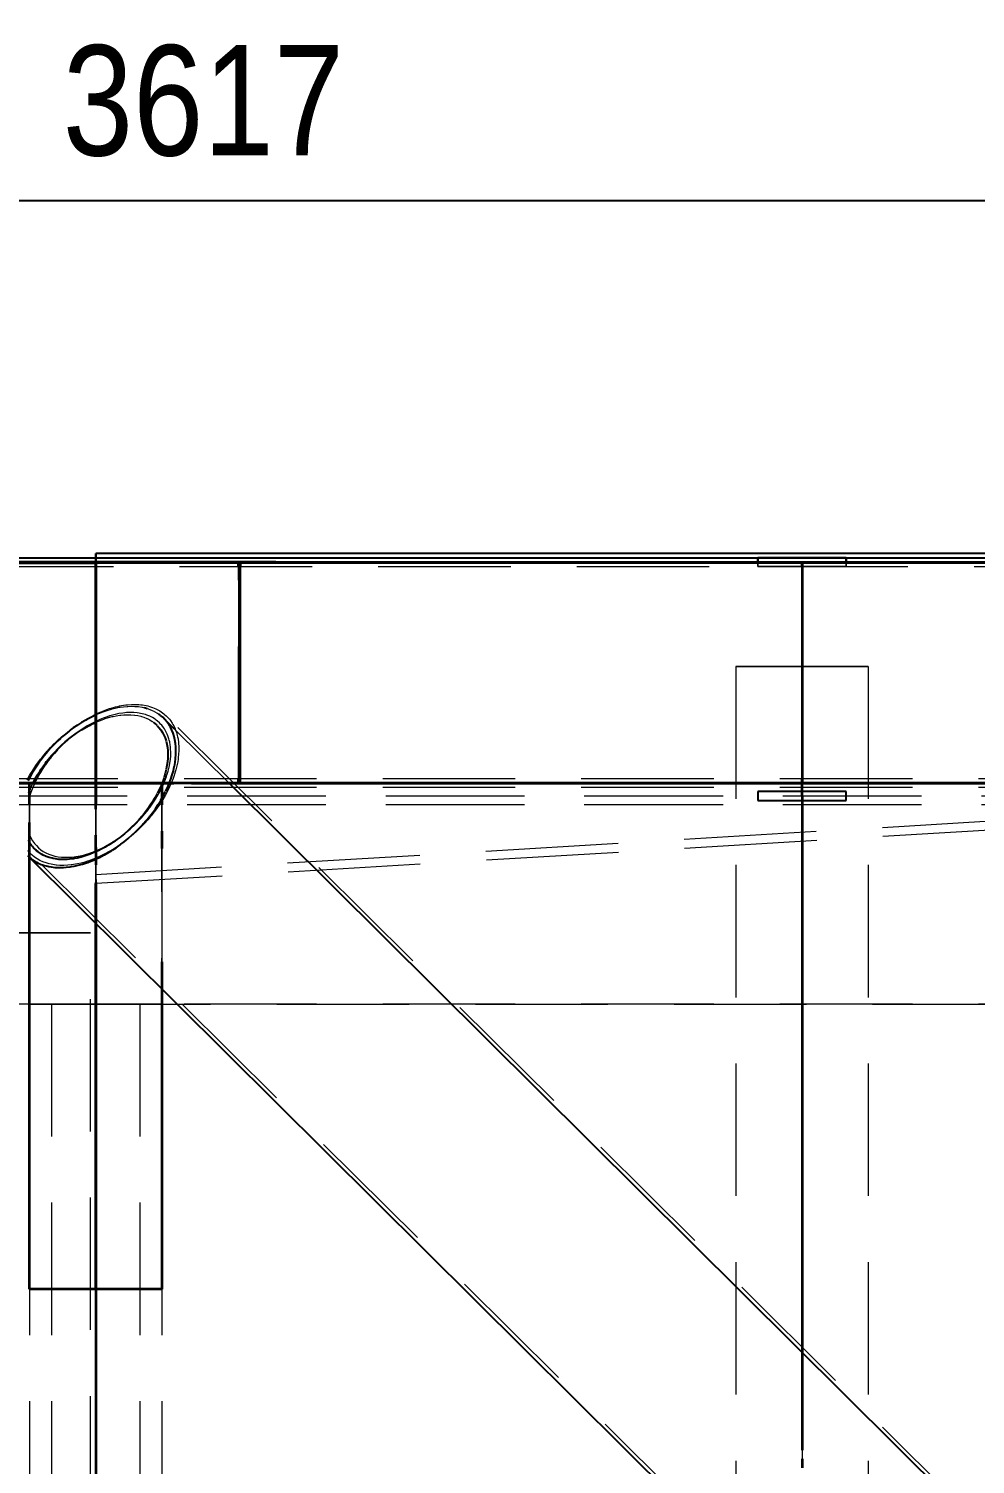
# Model space of a CAD drawing. Header units: millimetres. Extents: x -11795 to 47768, y 22971 to 65021.
# Drawn here: x 18767 to 19839, y 33828 to 35455 of the extents above; entities that cross this region are included whole.
import ezdxf

# ---------------------------------------------------------------- set-up
doc = ezdxf.new("R2010")
doc.units = ezdxf.units.MM
doc.linetypes.add('HIDDEN_50', pattern=[225, 150, -75])
for name, color, linetype, lineweight in [('DIMENSIONS', 3, 'Continuous', 18), ('PLATE_HIDDEN', 8, 'HIDDEN_50', 18), ('PLATE_VISIBLE', 7, 'Continuous', 35), ('PROFILE_HIDDEN', 9, 'HIDDEN_50', 18), ('PROFILE_VISIBLE', 4, 'Continuous', 25)]:
    doc.layers.add(name, color=color, linetype=linetype, lineweight=lineweight)
doc.styles.add('OpenSansCondensed-Light', font='OpenSansCondensed-Light.ttf')
doc.dimstyles.new('DIM_1_50', dxfattribs={"dimscale": 50, "dimtxt": 2.5, "dimasz": 2.5, "dimexe": 1.5, "dimexo": 1.5, "dimgap": 1, "dimtad": 1, "dimdec": 0, "dimzin": 12, "dimdsep": 46, "dimtxsty": 'OpenSansCondensed-Light', "dimtsz": 0.00125, "dimcen": 2.5, "dimclrd": 3, "dimclre": 3, "dimclrt": 3, "dimazin": 3, "dimtfac": 0.5, "dimtmove": 2, "dimatfit": 3})

msp = doc.modelspace()

# ---------------------------------------------------------------- linework, layer by layer
at = {"layer": 'PLATE_HIDDEN'}
for p, q in [((18842.9, 34850.8), (17246.9, 34850.5)), ((17247.9, 34850.5), (18842.9, 34850.8)), ((18842.9, 34026.3), (18842.9, 34848.8)), ((18842.9, 34845.3), (18842.9, 31505)), ((18842.9, 34845.3), (18842.9, 31505)), ((18842.9, 31505), (18842.9, 34845.3)), ((18842.9, 34845.3), (18842.9, 31505)), ((18842.9, 34495.8), (18842.9, 34845.1)), ((18842.9, 34495.8), (18842.9, 34845.1)), ((18842.9, 34495.8), (18842.9, 34845.1)), ((18842.9, 34579.8), (18842.9, 34844.7)), ((18842.9, 34844.7), (18842.9, 34349.3)), ((18842.9, 34844.7), (18842.9, 34349.3)), ((18842.9, 34349.3), (18842.9, 34844.7)), ((18842.9, 34349.3), (18842.9, 34844.7)), ((18842.9, 34349.3), (18842.9, 34844.7)), ((18842.9, 34844.7), (18842.9, 34349.3)), ((18842.9, 34844.6), (18842.9, 34599.6)), ((18842.9, 34599.6), (18842.9, 34844.6)), ((18842.9, 34844.6), (18842.9, 34599.6)), ((18842.9, 34844.6), (18842.9, 34599.6)), ((19004.6, 34844.6), (19004.6, 34599.6)), ((19004.6, 34844.6), (19004.6, 34604.6)), ((19004.6, 34604.6), (19004.6, 34844.6)), ((19004.6, 34844.6), (19004.6, 34604.6)), ((19006.6, 34844.6), (19006.6, 34599.6)), ((19043.3, 34850), (20452.8, 34850)), ((20439, 34850), (19046.7, 34850)), ((19047.9, 34850), (20452.8, 34850)), ((19047.9, 34850), (20437.9, 34850)), ((19047.9, 34850), (20437.9, 34850)), ((19047.9, 34850), (20437.9, 34850)), ((20437.9, 34850), (19137.9, 34849.7)), ((19137.9, 34849.7), (20437.9, 34850)), ((19137.9, 34849.7), (20437.9, 34850)), ((19137.9, 34849.7), (20437.9, 34850)), ((20367.9, 34849.6), (19157.6, 34849.6)), ((19157.9, 34849.6), (20437.9, 34849.6)), ((19157.9, 34849.6), (20437.9, 34849.6)), ((20437.9, 34849.6), (19157.9, 34849.6)), ((20437.9, 34849.6), (19157.9, 34849.6)), ((20437.9, 34849.6), (19157.9, 34849.6)), ((20437.9, 34849.6), (19159.4, 34849.6)), ((19159.9, 34849.6), (20437.9, 34849.6)), ((19161.2, 34849.6), (20367.9, 34849.6)), ((20367.9, 34849.6), (19161.2, 34849.6)), ((19161.2, 34849.6), (20437.9, 34849.6)), ((19161.7, 34849.6), (20437.9, 34849.6)), ((20437.9, 34849.6), (19161.7, 34849.6)), ((19162.9, 34849.6), (20437.9, 34849.6)), ((19164, 34849.6), (20367.9, 34849.6)), ((20367.9, 34849.6), (19165.2, 34849.6)), ((19166.8, 34849.6), (20367.9, 34849.6)), ((19567.9, 34849.6), (19717.9, 34849.6)), ((19717.9, 34849.6), (19567.9, 34849.6)), ((19627.9, 34849.6), (19597.9, 34849.6)), ((19642.9, 34850), (19642.9, 34585)), ((19642.9, 34850), (19642.9, 34585)), ((19642.9, 34585), (19642.9, 34850)), ((19642.9, 34585), (19642.9, 34850)), ((19642.9, 34850), (19642.9, 34585)), ((19642.9, 34850), (19642.9, 34585)), ((19642.9, 34585), (19642.9, 34850)), ((19642.9, 34599.6), (19642.9, 34849.6)), ((19642.9, 34849.6), (19642.9, 34599.6)), ((19642.9, 34849.6), (19642.9, 34599.6)), ((19642.9, 34599.7), (19642.9, 34845.1)), ((19642.9, 34604.6), (19642.9, 34844.6)), ((19642.9, 34604.6), (19642.9, 34844.6)), ((19687.9, 34849.6), (19647.9, 34849.6)), ((18842.9, 34843.9), (18842.9, 34526.8)), ((18842.9, 34604.6), (18842.9, 34674.6)), ((18842.9, 34604.6), (18842.9, 34674.6)), ((18842.9, 34599.6), (17241, 34599.6)), ((18842.9, 34599.6), (17247.9, 34599.6)), ((17247.9, 34599.6), (20442.9, 34599.6)), ((17247.9, 34599.6), (20442.9, 34599.6)), ((20452.8, 34585), (17247.9, 34585)), ((17329.6, 34599.6), (18842.9, 34599.6)), ((20442.9, 34599.6), (17827, 34599.6)), ((20367.9, 34599.6), (17870.2, 34599.6)), ((17957.3, 34599.6), (20367.9, 34599.6)), ((20442.9, 34599.6), (18291.4, 34599.6)), ((20367.9, 34599.6), (18334.6, 34599.6)), ((18421.7, 34599.6), (20367.9, 34599.6)), ((18761.9, 34599.6), (18811.4, 34599.6)), ((18795.9, 34599.6), (18766, 34599.6)), ((18766.3, 34599.6), (18816.2, 34599.6)), ((20367.9, 34599.6), (18767.4, 34599.6)), ((18767.4, 34599.6), (18768.3, 34599.6)), ((18767.9, 34599.6), (18767.9, 34026.3)), ((18842.9, 34599.6), (18767.9, 34599.6)), ((18768.3, 34599.6), (20367.9, 34599.6)), ((18770.1, 34599.6), (18969.6, 34599.6)), ((18778.1, 34599.6), (18818, 34599.6)), ((18818, 34599.6), (18778.2, 34599.6)), ((18934.4, 34599.6), (18784.6, 34599.6)), ((18797.9, 34599.6), (18817.9, 34599.6)), ((18798, 34599.6), (18817.9, 34599.6)), ((18831.2, 34599.6), (18960, 34599.6)), ((18842.9, 34599.6), (20442.9, 34599.6)), ((20442.9, 34599.6), (18842.9, 34599.6)), ((18842.9, 34599.6), (19004.6, 34599.6)), ((19006.6, 34599.6), (18842.9, 34599.6)), ((18842.9, 34599.6), (18842.9, 34026.3)), ((18842.9, 34026.3), (18842.9, 34599.6)), ((18842.9, 34599.6), (18842.9, 34026.3)), ((18917.9, 34599.6), (18842.9, 34599.6)), ((20332.9, 34585), (18842.9, 34495.8)), ((20332.9, 34585), (18842.9, 34495.8)), ((20332.9, 34585), (18842.9, 34495.8)), ((18955.6, 34599.6), (18845.8, 34599.6)), ((18846.2, 34599.6), (18955.9, 34599.6)), ((18923.7, 34599.6), (18847.6, 34599.6)), ((18847.9, 34599.6), (18897.7, 34599.6)), ((18847.9, 34599.6), (18897.7, 34599.6)), ((18897.7, 34599.6), (18847.9, 34599.6)), ((18915.1, 34599.6), (18972.9, 34599.6)), ((18917.9, 34026.3), (18917.9, 34599.6)), ((18927.6, 34599.6), (18977.5, 34599.6)), ((18927.6, 34599.6), (18977.4, 34599.6)), ((18977.4, 34599.6), (18927.6, 34599.6)), ((18931.4, 34599.6), (18951.3, 34599.6)), ((18942.7, 34599.6), (18933.2, 34599.6)), ((18961.8, 34599.6), (18952.3, 34599.6)), ((19004.6, 34599.6), (20442.9, 34599.6)), ((20442.9, 34599.6), (19006.6, 34599.6)), ((19567.9, 34599.6), (19717.9, 34599.6)), ((19717.9, 34599.6), (19567.9, 34599.6)), ((19567.9, 34599.6), (19717.9, 34599.6)), ((19717.9, 34599.6), (19567.9, 34599.6)), ((19642.9, 33620), (19642.9, 34585)), ((18767.9, 34555.2), (18767.9, 34574.9)), ((18842.9, 34486), (18842.9, 34574.9)), ((18842.9, 34574.9), (18842.9, 34486)), ((18842.9, 34486), (18842.9, 34574.9)), ((18842.9, 34540.6), (18842.9, 34570)), ((18917.9, 34574.9), (18917.9, 34545.3)), ((18842.9, 34471.9), (18842.9, 34521)), ((18917.9, 34525.5), (18917.9, 34397)), ((18842.9, 34507), (18842.9, 34487.1)), ((17247.9, 34349.3), (20442.9, 34349.3)), ((20442.9, 34349.3), (17247.9, 34349.3)), ((18842.9, 34349.3), (18842.9, 31505)), ((18842.9, 31505), (18842.9, 34349.3)), ((20442.9, 34349.3), (18842.9, 34349.3)), ((18842.9, 31505), (18842.9, 34349.3)), ((18767.9, 34026.3), (18842.9, 34026.3)), ((18842.9, 34026.3), (18917.9, 34026.3)), ((19642.9, 33843.8), (19642.9, 33833.9))]:
    msp.add_line(p, q, dxfattribs=at)
at = {"layer": 'PLATE_VISIBLE'}
for p, q in [((17156.1, 34849.6), (18767.9, 34849.6)), ((17242.9, 34849.6), (20442.9, 34849.6)), ((19597.9, 34849.6), (17242.9, 34849.6)), ((18842.9, 34849.6), (17242.9, 34849.6)), ((20442.9, 34849.6), (17242.9, 34849.6)), ((18767.9, 34849.6), (17329.6, 34849.6)), ((19004.6, 34849.6), (17827, 34849.6)), ((20367.9, 34849.6), (17870.2, 34849.6)), ((17957.3, 34849.6), (20367.9, 34849.6)), ((19004.6, 34849.6), (18291.4, 34849.6)), ((20367.9, 34849.6), (18334.6, 34849.6)), ((18421.7, 34849.6), (20367.9, 34849.6)), ((19157.9, 34849.6), (18517.9, 34849.6)), ((18519, 34849.6), (19166.8, 34849.6)), ((19157.6, 34849.6), (18520.1, 34849.6)), ((18520.9, 34849.6), (19159.9, 34849.6)), ((18523.2, 34849.6), (18767.9, 34849.6)), ((18767.9, 34849.6), (18524.1, 34849.6)), ((18524.6, 34849.6), (19164, 34849.6)), ((18525.5, 34849.6), (19162.9, 34849.6)), ((19165.2, 34849.6), (18526.5, 34849.6)), ((18527.9, 34849.6), (19157.9, 34849.6)), ((18527.9, 34849.6), (19157.9, 34849.6)), ((19157.9, 34849.6), (18527.9, 34849.6)), ((18527.9, 34849.6), (18842.9, 34849.6)), ((19157.9, 34849.6), (18527.9, 34849.6)), ((18527.9, 34849.6), (18842.9, 34849.6)), ((18627.9, 34849.3), (18842.9, 34849.3)), ((18842.9, 34849.3), (18627.9, 34849.3)), ((18637.9, 34850), (19047.9, 34850)), ((18637.9, 34850), (18842.9, 34850)), ((18842.9, 34850), (18637.9, 34850)), ((18727.9, 34850.3), (18842.9, 34850.3)), ((18727.9, 34850.3), (18842.9, 34850.3)), ((18767.9, 34849.6), (19161.7, 34849.6)), ((19161.7, 34849.6), (18767.9, 34849.6)), ((18917.9, 34849.6), (18767.9, 34849.6)), ((18767.9, 34849.6), (18917.9, 34849.6)), ((18767.9, 34849.6), (20442.9, 34849.6)), ((20442.9, 34849.6), (18767.9, 34849.6)), ((18767.9, 34849.6), (18917.9, 34849.6)), ((18917.9, 34849.6), (18767.9, 34849.6)), ((18842.9, 34850.3), (18842.9, 34845.3)), ((18842.9, 34850.3), (18842.9, 34845.3)), ((18842.9, 34845.3), (18842.9, 34850.3)), ((18842.9, 34850.3), (18842.9, 34845.3)), ((18842.9, 34845.1), (18842.9, 34850)), ((18842.9, 34850), (19047.9, 34850)), ((18842.9, 34845.1), (18842.9, 34850)), ((18842.9, 34850), (19047.9, 34850)), ((18842.9, 34845.1), (18842.9, 34850)), ((18842.9, 34850), (19047.9, 34850)), ((19046.7, 34850), (18842.9, 34850)), ((18842.9, 34850), (18898.9, 34850)), ((19137.9, 34849.7), (18842.9, 34849.6)), ((18842.9, 34849.6), (19137.9, 34849.7)), ((18842.9, 34849.6), (19137.9, 34849.7)), ((18842.9, 34849.6), (19137.9, 34849.7)), ((18842.9, 34844.7), (18842.9, 34849.6)), ((18842.9, 34849.6), (18842.9, 34844.7)), ((19004.6, 34849.6), (18842.9, 34849.6)), ((18842.9, 34849.6), (18842.9, 34844.6)), ((18842.9, 34844.6), (18842.9, 34849.6)), ((18842.9, 34849.6), (19006.6, 34849.6)), ((18842.9, 34849.6), (18842.9, 34844.6)), ((18842.9, 34849.6), (18842.9, 34844.7)), ((18842.9, 34844.7), (18842.9, 34849.6)), ((18842.9, 34849.6), (18842.9, 34844.6)), ((18842.9, 34844.7), (18842.9, 34849.6)), ((18842.9, 34844.7), (18842.9, 34849.6)), ((18842.9, 34849.6), (18842.9, 34844.7)), ((19006.6, 34849.6), (18842.9, 34849.6)), ((18842.9, 34849.6), (18842.9, 34599.6)), ((18842.9, 34599.6), (18842.9, 34849.6)), ((18842.9, 34849.6), (18842.9, 34848.8)), ((18842.9, 34849.6), (19004.6, 34849.6)), ((18842.9, 34674.6), (18842.9, 34849.6)), ((18842.9, 34674.6), (18842.9, 34849.6)), ((18842.9, 34848.8), (18842.9, 34843.9)), ((18898.9, 34850), (19043.3, 34850)), ((18917.9, 34849.6), (19161.2, 34849.6)), ((19161.2, 34849.6), (18917.9, 34849.6)), ((18917.9, 34849.6), (20367.9, 34849.6)), ((20367.9, 34849.6), (18917.9, 34849.6)), ((19159.4, 34849.6), (19004.6, 34849.6)), ((19004.6, 34849.6), (19004.6, 34844.6)), ((20442.9, 34849.6), (19004.6, 34849.6)), ((19004.6, 34849.6), (19004.6, 34844.6)), ((19004.6, 34849.6), (20442.9, 34849.6)), ((19004.6, 34844.6), (19004.6, 34849.6)), ((20442.9, 34849.6), (19004.6, 34849.6)), ((19004.6, 34849.6), (19004.6, 34844.6)), ((19006.6, 34849.6), (19006.6, 34844.6)), ((19006.6, 34849.6), (19161.2, 34849.6)), ((19006.6, 34599.6), (19006.6, 34849.6)), ((20442.9, 34849.6), (19006.6, 34849.6)), ((19717.9, 34849.6), (19567.9, 34849.6)), ((19567.9, 34849.6), (19717.9, 34849.6)), ((19647.9, 34849.6), (19627.9, 34849.6)), ((19642.9, 34845.1), (19642.9, 34850)), ((19642.9, 34849.6), (19642.9, 34599.6)), ((19642.9, 34844.6), (19642.9, 34849.6)), ((19642.9, 34844.6), (19642.9, 34849.6)), ((20397.9, 34849.6), (19687.9, 34849.6)), ((18842.9, 34599.6), (18842.9, 34604.6)), ((18842.9, 34599.6), (18842.9, 34604.6)), ((19004.6, 34604.6), (19004.6, 34599.6)), ((19004.6, 34599.6), (19004.6, 34604.6)), ((19004.6, 34604.6), (19004.6, 34599.6)), ((19642.9, 34599.6), (19642.9, 34604.6)), ((19642.9, 34599.6), (19642.9, 34604.6)), ((17156.1, 34599.6), (18798, 34599.6)), ((17242.9, 34599.6), (18797.9, 34599.6)), ((18778.2, 34599.6), (17329.6, 34599.6)), ((17827, 34599.6), (18770.1, 34599.6)), ((18784.6, 34599.6), (17870.5, 34599.6)), ((18334.6, 34599.6), (18778.1, 34599.6)), ((18768.3, 34599.6), (18767.4, 34599.6)), ((18767.4, 34599.6), (18931.4, 34599.6)), ((18767.9, 34574.9), (18767.9, 34599.6)), ((18767.9, 34599.6), (18842.9, 34599.6)), ((20367.9, 34599.6), (18768.3, 34599.6)), ((18845.8, 34599.6), (18795.9, 34599.6)), ((18811.4, 34599.6), (18831.2, 34599.6)), ((18816.2, 34599.6), (18846.2, 34599.6)), ((18817.9, 34599.6), (18842.9, 34599.6)), ((18817.9, 34599.6), (18842.9, 34599.6)), ((18818, 34599.6), (18847.9, 34599.6)), ((18842.9, 34599.6), (18818, 34599.6)), ((18842.9, 34599.6), (18915.1, 34599.6)), ((18842.9, 34574.9), (18842.9, 34599.6)), ((18842.9, 34599.6), (18842.9, 34574.9)), ((18842.9, 34574.9), (18842.9, 34599.6)), ((18842.9, 34599.6), (18917.9, 34599.6)), ((18847.6, 34599.6), (18842.9, 34599.6)), ((18842.9, 34599.6), (18847.9, 34599.6)), ((18847.9, 34599.6), (18842.9, 34599.6)), ((18897.7, 34599.6), (18927.6, 34599.6)), ((18897.7, 34599.6), (18927.6, 34599.6)), ((18927.6, 34599.6), (18897.7, 34599.6)), ((18917.9, 34599.6), (18917.9, 34574.9)), ((18933.2, 34599.6), (18923.7, 34599.6)), ((20213, 34599.6), (18934.4, 34599.6)), ((18952.3, 34599.6), (18942.7, 34599.6)), ((18951.3, 34599.6), (20367.9, 34599.6)), ((20213.2, 34599.6), (18955.6, 34599.6)), ((18955.9, 34599.6), (20213.2, 34599.6)), ((18960, 34599.6), (19004.6, 34599.6)), ((19004.6, 34599.6), (18961.8, 34599.6)), ((18969.6, 34599.6), (19004.6, 34599.6)), ((18972.9, 34599.6), (19006.6, 34599.6)), ((18977.4, 34599.6), (20223.3, 34599.6)), ((20223.3, 34599.6), (18977.4, 34599.6)), ((18977.5, 34599.6), (20223.3, 34599.6)), ((19004.6, 34599.6), (20248.1, 34599.6)), ((20248.1, 34599.6), (19004.6, 34599.6)), ((19004.6, 34599.6), (20248.1, 34599.6)), ((19006.6, 34599.6), (20442.9, 34599.6)), ((19717.9, 34599.6), (19567.9, 34599.6)), ((19567.9, 34599.6), (19717.9, 34599.6)), ((19717.9, 34599.6), (19567.9, 34599.6)), ((19567.9, 34599.6), (19717.9, 34599.6)), ((19642.9, 34585), (19642.9, 34599.7)), ((19642.9, 34585), (19642.9, 33843.8)), ((18842.9, 34570), (18842.9, 34579.8)), ((18767.9, 34026.3), (18767.9, 34555.2)), ((18842.9, 34521), (18842.9, 34540.6)), ((18917.9, 34545.3), (18917.9, 34525.5)), ((18842.9, 34526.8), (18842.9, 34507)), ((18842.9, 34487.1), (18842.9, 34026.3)), ((18842.9, 34026.3), (18842.9, 34486)), ((18842.9, 34486), (18842.9, 34026.3)), ((18842.9, 34026.3), (18842.9, 34486)), ((18842.9, 34349.3), (18842.9, 34471.9)), ((18917.9, 34397), (18917.9, 34026.3)), ((18842.9, 34349.3), (18842.9, 31500)), ((18842.9, 34026.3), (18767.9, 34026.3)), ((18917.9, 34026.3), (18842.9, 34026.3)), ((19642.9, 33833.9), (19642.9, 33823.9))]:
    msp.add_line(p, q, dxfattribs=at)
at = {"layer": 'PROFILE_HIDDEN'}
for p, q in [((20437.9, 34844.6), (17247.8, 34844.6)), ((20437.9, 34844.6), (17247.8, 34844.6)), ((20437.9, 34844.6), (17247.8, 34844.6)), ((20437.9, 34844.6), (17247.8, 34844.6)), ((20437.9, 34850), (19046.6, 34850)), ((20437.9, 34850), (19046.6, 34850)), ((20437.9, 34850), (19046.6, 34850)), ((20437.9, 34850), (19046.6, 34850)), ((20437.9, 34850), (19046.6, 34850)), ((20437.9, 34850), (19046.6, 34850)), ((20437.9, 34850), (19046.6, 34850)), ((20437.9, 34850), (19046.6, 34850)), ((19592.9, 34850), (19592.9, 34845)), ((19592.9, 34850), (19592.9, 34845)), ((19592.9, 34845), (19592.9, 34850)), ((19592.9, 34845), (19592.9, 34850)), ((19592.9, 34850), (19592.9, 34845)), ((19592.9, 34850), (19592.9, 34845)), ((19592.9, 34845), (19692.9, 34845)), ((19592.9, 34845), (19692.9, 34845)), ((19692.9, 34845), (19592.9, 34845)), ((19692.9, 34845), (19592.9, 34845)), ((19592.9, 34845), (19692.9, 34845)), ((19592.9, 34845), (19692.9, 34845)), ((19692.9, 34845), (19692.9, 34850)), ((19692.9, 34845), (19692.9, 34850)), ((19692.9, 34850), (19692.9, 34845)), ((19692.9, 34850), (19692.9, 34845)), ((19692.9, 34845), (19692.9, 34850)), ((19692.9, 34845), (19692.9, 34850)), ((19567.9, 34731.9), (19717.9, 34731.9)), ((19717.9, 34731.9), (19567.9, 34731.9)), ((19567.9, 34731.9), (19567.9, 33620)), ((19567.9, 34731.9), (19567.9, 33620)), ((19717.9, 34731.9), (19717.9, 33620)), ((19717.9, 34731.9), (19717.9, 33620)), ((18850.8, 34681.3), (18855.6, 34683.1)), ((18855.6, 34681.7), (18851.9, 34680.4)), ((18855.6, 34683.1), (18858.5, 34684.1)), ((18860.3, 34683.1), (18855.6, 34681.7)), ((18858.5, 34684.1), (18860.3, 34684.7)), ((18860.3, 34684.7), (18865.1, 34686)), ((18861.3, 34683.4), (18860.3, 34683.1)), ((18865, 34684.3), (18861.3, 34683.4)), ((18869.6, 34685.2), (18865, 34684.3)), ((18865.1, 34686), (18867.9, 34686.6)), ((18867.9, 34686.6), (18869.7, 34687.1)), ((18870.5, 34685.3), (18869.6, 34685.2)), ((18869.7, 34687.1), (18874.3, 34687.9)), ((18874.2, 34685.8), (18870.5, 34685.3)), ((18878.6, 34686.2), (18874.2, 34685.8)), ((18874.3, 34687.9), (18877, 34688.2)), ((18877, 34688.2), (18878.9, 34688.5)), ((18879.4, 34686.3), (18878.6, 34686.2)), ((18878.9, 34688.5), (18883.3, 34688.8)), ((18883, 34686.4), (18879.4, 34686.3)), ((18887.2, 34686.3), (18883, 34686.4)), ((18883.3, 34688.8), (18885.7, 34688.8)), ((18885.7, 34688.8), (18887.6, 34688.9)), ((18887.9, 34686.2), (18887.2, 34686.3)), ((18887.6, 34688.9), (18891.8, 34688.7)), ((18891.4, 34686), (18887.9, 34686.2)), ((18895.4, 34685.4), (18891.4, 34686)), ((18891.8, 34688.7), (18894.1, 34688.5)), ((18894.1, 34688.5), (18895.9, 34688.3)), ((18895.9, 34685.2), (18895.4, 34685.4)), ((18895.9, 34688.3), (18899.9, 34687.6)), ((18897.6, 34684.9), (18895.9, 34685.2)), ((18899.9, 34687.6), (18901.9, 34687.1)), ((18902.9, 34683.4), (18901.1, 34683.9)), ((18901.9, 34687.1), (18903.7, 34686.6)), ((18903.4, 34683.2), (18902.9, 34683.4)), ((18906.4, 34682), (18903.4, 34683.2)), ((18903.7, 34686.6), (18907.3, 34685.4)), ((18909.8, 34680.4), (18906.4, 34682)), ((18907.3, 34685.4), (18909.1, 34684.7)), ((18909.1, 34684.7), (18910.8, 34684)), ((18910.8, 34684), (18914, 34682.3)), ((18914, 34682.3), (18915.6, 34681.4)), ((18820.8, 34664.7), (18822.3, 34665.8)), ((18822.3, 34665.8), (18826.9, 34668.9)), ((18826.9, 34668.9), (18830.1, 34670.8)), ((18830.1, 34670.8), (18831.7, 34671.8)), ((18831.7, 34671.8), (18836.4, 34674.5)), ((18837.7, 34667), (18833.2, 34664.4)), ((18836.4, 34674.5), (18839.5, 34676.1)), ((18840.6, 34668.5), (18837.7, 34667)), ((18839.5, 34676.1), (18841.2, 34677)), ((18842.2, 34669.3), (18840.6, 34668.5)), ((18841.2, 34677), (18846, 34679.3)), ((18846.8, 34671.4), (18842.2, 34669.3)), ((18844.1, 34669.2), (18844.7, 34669.4)), ((18846, 34678.2), (18844.2, 34677.4)), ((18844.7, 34669.4), (18848.1, 34670.8)), ((18846, 34679.3), (18849, 34680.6)), ((18850.8, 34680), (18846, 34678.2)), ((18849.6, 34672.6), (18846.8, 34671.4)), ((18848.1, 34670.8), (18852.7, 34672.5)), ((18849, 34680.6), (18850.8, 34681.3)), ((18851.3, 34673.3), (18849.6, 34672.6)), ((18851.9, 34680.4), (18850.8, 34680)), ((18855.8, 34674.9), (18851.3, 34673.3)), ((18852.7, 34672.5), (18853.7, 34672.8)), ((18853.7, 34672.8), (18857.2, 34673.9)), ((18858.6, 34675.8), (18855.8, 34674.9)), ((18857.2, 34673.9), (18861.6, 34675.1)), ((18860.3, 34676.4), (18858.6, 34675.8)), ((18864.8, 34677.5), (18860.3, 34676.4)), ((18861.6, 34675.1), (18862.5, 34675.2)), ((18862.5, 34675.2), (18866, 34676)), ((18867.4, 34678.1), (18864.8, 34677.5)), ((18866, 34676), (18870.3, 34676.7)), ((18869.2, 34678.5), (18867.4, 34678.1)), ((18873.5, 34679.1), (18869.2, 34678.5)), ((18870.3, 34676.7), (18871.2, 34676.7)), ((18871.2, 34676.7), (18874.6, 34677.1)), ((18876, 34679.4), (18873.5, 34679.1)), ((18874.6, 34677.1), (18878.7, 34677.2)), ((18877.8, 34679.6), (18876, 34679.4)), ((18881.9, 34679.7), (18877.8, 34679.6)), ((18878.7, 34677.2), (18879.4, 34677.2)), ((18879.4, 34677.2), (18882.8, 34677.2)), ((18884.2, 34679.7), (18881.9, 34679.7)), ((18882.8, 34677.2), (18886.7, 34676.8)), ((18885.9, 34679.6), (18884.2, 34679.7)), ((18889.9, 34679.3), (18885.9, 34679.6)), ((18886.7, 34676.8), (18887.3, 34676.7)), ((18887.3, 34676.7), (18890.4, 34676.2)), ((18891.9, 34679), (18889.9, 34679.3)), ((18890.4, 34676.2), (18894.1, 34675.4)), ((18893.6, 34678.7), (18891.9, 34679)), ((18897.3, 34677.9), (18893.6, 34678.7)), ((18894.1, 34675.4), (18894.6, 34675.2)), ((18894.6, 34675.2), (18897.5, 34674.3)), ((18899.1, 34677.3), (18897.3, 34677.9)), ((18897.5, 34674.3), (18900.8, 34673)), ((18900.7, 34676.8), (18899.1, 34677.3)), ((18904, 34675.4), (18900.7, 34676.8)), ((18901.2, 34672.8), (18904, 34671.4)), ((18905.6, 34674.6), (18904, 34675.4)), ((18904, 34671.4), (18906.9, 34669.6)), ((18907.1, 34673.9), (18905.6, 34674.6)), ((18910.1, 34672.1), (18907.1, 34673.9)), ((18907.2, 34669.4), (18908.4, 34668.5)), ((18912.9, 34678.6), (18910.1, 34680.2)), ((18911.4, 34671.1), (18910.1, 34672.1)), ((18912.8, 34670), (18911.4, 34671.1)), ((18915.3, 34667.8), (18912.8, 34670)), ((18914.4, 34677.6), (18912.9, 34678.6)), ((18916.4, 34666.6), (18915.3, 34667.8)), ((18915.6, 34681.4), (18917.1, 34680.4)), ((18917.7, 34665.3), (18916.4, 34666.6)), ((18917.1, 34680.4), (18920, 34678.3)), ((18920, 34678.3), (18921.3, 34677.1)), ((18921.3, 34677.1), (18922.7, 34675.9)), ((18922.7, 34675.9), (18925.2, 34673.3)), ((20479.2, 33130), (18922.7, 34675.9)), ((18925.2, 34673.3), (18926.3, 34672)), ((18926.3, 34672), (18927.5, 34670.5)), ((18927.5, 34670.5), (18929.5, 34667.5)), ((18929.5, 34667.5), (18930.3, 34666.1)), ((18930.3, 34666.1), (18931.3, 34664.4)), ((18800.2, 34647.6), (18803.2, 34650.4)), ((18803.2, 34650.4), (18804.4, 34651.6)), ((18804.4, 34651.6), (18808.7, 34655.4)), ((18808.7, 34655.4), (18811.8, 34657.9)), ((18814.4, 34651.2), (18811.5, 34648.7)), ((18811.8, 34657.9), (18813.2, 34659)), ((18813.2, 34659), (18817.7, 34662.5)), ((18815.7, 34652.2), (18814.4, 34651.2)), ((18819.9, 34655.6), (18815.7, 34652.2)), ((18817.7, 34662.5), (18820.8, 34664.7)), ((18822.9, 34657.7), (18819.9, 34655.6)), ((18824.3, 34658.7), (18822.9, 34657.7)), ((18828.7, 34661.6), (18824.3, 34658.7)), ((18831.7, 34663.5), (18828.7, 34661.6)), ((18833.2, 34664.4), (18831.7, 34663.5)), ((18919.7, 34662.6), (18917.7, 34665.3)), ((18920.6, 34661.3), (18919.7, 34662.6)), ((18921.6, 34659.7), (18920.6, 34661.3)), ((18923.2, 34656.6), (18921.6, 34659.7)), ((18923.9, 34655.2), (18923.2, 34656.6)), ((18924.6, 34653.4), (18923.9, 34655.2)), ((18925.8, 34649.9), (18924.6, 34653.4)), ((18926.2, 34648.4), (18925.8, 34649.9)), ((18931.3, 34664.4), (18932.8, 34661)), ((18995.5, 34598), (18931.8, 34661.2)), ((18932.8, 34661), (18933.4, 34659.4)), ((18933.4, 34659.4), (18934.2, 34657.4)), ((18934.2, 34657.4), (18935.2, 34653.7)), ((18935.2, 34653.7), (18935.6, 34652.1)), ((18935.6, 34652.1), (18936.1, 34649.8)), ((18936.1, 34649.8), (18936.6, 34645.8)), ((18784.7, 34630.5), (18787.5, 34633.8)), ((18787.5, 34633.8), (18788.4, 34634.9)), ((18788.4, 34634.9), (18792.2, 34639.3)), ((18792.2, 34639.3), (18795.1, 34642.4)), ((18796, 34633.3), (18792.5, 34629.1)), ((18795.1, 34642.4), (18796.1, 34643.5)), ((18798.7, 34636.3), (18796, 34633.3)), ((18796.1, 34643.5), (18800.2, 34647.6)), ((18799.7, 34637.4), (18798.7, 34636.3)), ((18803.5, 34641.3), (18799.7, 34637.4)), ((18806.3, 34644), (18803.5, 34641.3)), ((18807.4, 34645.1), (18806.3, 34644)), ((18811.5, 34648.7), (18807.4, 34645.1)), ((18926.7, 34646.3), (18926.2, 34648.4)), ((18927.3, 34642.6), (18926.7, 34646.3)), ((18927.5, 34641), (18927.3, 34642.6)), ((18927.7, 34638.7), (18927.5, 34641)), ((18927.9, 34634.7), (18927.7, 34638.7)), ((18927.8, 34630.6), (18927.9, 34633.1)), ((18927.9, 34633.1), (18927.9, 34634.7)), ((18936.8, 34633), (18936.4, 34628.5)), ((18936.6, 34645.8), (18936.8, 34644.1)), ((18936.8, 34644.1), (18937, 34641.6)), ((18936.9, 34635.7), (18936.8, 34633)), ((18937, 34637.4), (18936.9, 34635.7)), ((18937, 34641.6), (18937, 34637.4)), ((18774.3, 34615.6), (18774.9, 34616.6)), ((18774.9, 34616.6), (18778, 34621.3)), ((18778, 34621.3), (18780.5, 34624.9)), ((18780.5, 34624.9), (18781.3, 34625.9)), ((18781.3, 34625.9), (18784.7, 34630.5)), ((18785.3, 34619.5), (18783, 34616.1)), ((18785.9, 34620.5), (18785.3, 34619.5)), ((18789.1, 34624.9), (18785.9, 34620.5)), ((18791.7, 34628.1), (18789.1, 34624.9)), ((18792.5, 34629.1), (18791.7, 34628.1)), ((18925.6, 34616.1), (18926, 34617.6)), ((18926, 34617.6), (18926.8, 34622)), ((18926.8, 34622), (18927.2, 34624.7)), ((18927.2, 34624.7), (18927.4, 34626.3)), ((18927.4, 34626.3), (18927.8, 34630.6)), ((18934.3, 34617.6), (18933.6, 34614.6)), ((18934.8, 34619.3), (18934.3, 34617.6)), ((18935.7, 34623.9), (18934.8, 34619.3)), ((18936.1, 34626.8), (18935.7, 34623.9)), ((18936.4, 34628.5), (18936.1, 34626.8)), ((20442.9, 34604.6), (17247.8, 34604.6)), ((20442.9, 34604.6), (17247.8, 34604.6)), ((20442.9, 34604.6), (17247.8, 34604.6)), ((20442.9, 34604.6), (17247.8, 34604.6)), ((18766.9, 34602.3), (18768.9, 34606.2)), ((18768.9, 34606.2), (18769.3, 34607.1)), ((18769.3, 34607.1), (18772, 34611.9)), ((18772, 34611.9), (18774.3, 34615.6)), ((18774.8, 34601.7), (18773, 34598)), ((18775.2, 34602.6), (18774.8, 34601.7)), ((18777.6, 34607.1), (18775.2, 34602.6)), ((18779.6, 34610.7), (18777.6, 34607.1)), ((18780.2, 34611.7), (18779.6, 34610.7)), ((18783, 34616.1), (18780.2, 34611.7)), ((18920.1, 34599.6), (18921.9, 34604.1)), ((18921.9, 34604.1), (18923, 34607.1)), ((18923, 34607.1), (18923.5, 34608.7)), ((18923.5, 34608.7), (18924.9, 34613.2)), ((18924.9, 34613.2), (18925.6, 34616.1)), ((18930.5, 34605), (18928.6, 34600.2)), ((18931.6, 34608.2), (18930.5, 34605)), ((18932.1, 34609.8), (18931.6, 34608.2)), ((18933.6, 34614.6), (18932.1, 34609.8)), ((20446.3, 34585), (17241.4, 34585)), ((20442.9, 34594.6), (17247.8, 34594.6)), ((20442.9, 34594.6), (17247.8, 34594.6)), ((20442.9, 34594.6), (17247.8, 34594.6)), ((20442.9, 34594.6), (17247.8, 34594.6)), ((20453.4, 34585), (17248.5, 34585)), ((18767.9, 34584.4), (18767.7, 34583.7)), ((18769.4, 34588.9), (18767.9, 34584.4)), ((18768.9, 34593.3), (18769.8, 34595.6)), ((18770.8, 34592.7), (18769.4, 34588.9)), ((18769.8, 34595.6), (18770.8, 34597.5)), ((18770.8, 34597.5), (18771.4, 34598.8)), ((18771.1, 34593.5), (18770.8, 34592.7)), ((18773, 34598), (18771.1, 34593.5)), ((20332.9, 34585), (18842.9, 34495.8)), ((20332.9, 34585), (18842.9, 34495.8)), ((20332.9, 34585), (18842.9, 34495.8)), ((20332.9, 34585), (18842.9, 34495.8)), ((20332.9, 34585), (18842.9, 34495.8)), ((20332.9, 34585), (18842.9, 34495.8)), ((18910.6, 34581.4), (18913.3, 34585.9)), ((18913.3, 34585.9), (18915.1, 34589.1)), ((18915.1, 34589.1), (18915.8, 34590.4)), ((18915.8, 34590.4), (18918.1, 34595)), ((18918.1, 34595), (18919.5, 34598.1)), ((18921.5, 34585.8), (18918.7, 34581)), ((18919.5, 34598.1), (18920.1, 34599.6)), ((18923.3, 34589.1), (18921.5, 34585.8)), ((18924.1, 34590.6), (18923.3, 34589.1)), ((18926.4, 34595.4), (18924.1, 34590.6)), ((18927.9, 34598.7), (18926.4, 34595.4)), ((18928.6, 34600.2), (18927.9, 34598.7)), ((19692.9, 34590), (19592.9, 34590)), ((19592.9, 34590), (19592.9, 34580)), ((19592.9, 34580), (19592.9, 34590)), ((19592.9, 34590), (19692.9, 34590)), ((19592.9, 34580), (19592.9, 34590)), ((19592.9, 34590), (19692.9, 34590)), ((19692.9, 34590), (19592.9, 34590)), ((19592.9, 34590), (19592.9, 34580)), ((19692.9, 34590), (19592.9, 34590)), ((19592.9, 34590), (19592.9, 34580)), ((19692.9, 34580), (19692.9, 34590)), ((19692.9, 34590), (19692.9, 34580)), ((19692.9, 34590), (19692.9, 34580)), ((19692.9, 34580), (19692.9, 34590)), ((19692.9, 34580), (19692.9, 34590)), ((20446.3, 34575), (17241.4, 34575)), ((20453.4, 34575), (17248.5, 34575)), ((18767.7, 34583.7), (18766.7, 34579.9)), ((20333.5, 34575), (18843.5, 34485.8)), ((20333.5, 34575), (18843.5, 34485.8)), ((20333.5, 34575), (18843.5, 34485.8)), ((20333.5, 34575), (18843.5, 34485.8)), ((20333.5, 34575), (18843.5, 34485.8)), ((20333.5, 34575), (18843.5, 34485.8)), ((18897.9, 34564.1), (18901.4, 34568.3)), ((18901.4, 34568.3), (18903.8, 34571.5)), ((18903.8, 34571.5), (18904.6, 34572.6)), ((18904.6, 34572.6), (18907.7, 34577)), ((18907.7, 34577), (18909.8, 34580.2)), ((18911.6, 34570.4), (18909.2, 34567.1)), ((18909.8, 34580.2), (18910.6, 34581.4)), ((18912.5, 34571.7), (18911.6, 34570.4)), ((18915.7, 34576.3), (18912.5, 34571.7)), ((18917.9, 34579.7), (18915.7, 34576.3)), ((18918.7, 34581), (18917.9, 34579.7)), ((19592.9, 34580), (19692.9, 34580)), ((19692.9, 34580), (19592.9, 34580)), ((19692.9, 34580), (19592.9, 34580)), ((19592.9, 34580), (19692.9, 34580)), ((19592.9, 34580), (19692.9, 34580)), ((18882.7, 34548.4), (18886.7, 34552.1)), ((18886.7, 34552.1), (18889.7, 34555.1)), ((18889.7, 34555.1), (18890.6, 34556)), ((18890.6, 34556), (18894.3, 34560)), ((18897.1, 34552.9), (18894, 34549.7)), ((18894.3, 34560), (18897.1, 34563.1)), ((18897.1, 34563.1), (18897.9, 34564.1)), ((18898, 34553.9), (18897.1, 34552.9)), ((18901.9, 34558.2), (18898, 34553.9)), ((18904.7, 34561.5), (18901.9, 34558.2)), ((18905.6, 34562.6), (18904.7, 34561.5)), ((18909.2, 34567.1), (18905.6, 34562.6)), ((18767, 34543.4), (18768.2, 34540.3)), ((18768.2, 34540.3), (18769.7, 34537.1)), ((18769.8, 34537), (18771.4, 34534.1)), ((18865.7, 34535.1), (18870, 34538.2)), ((18870, 34538.2), (18873.5, 34540.8)), ((18873.5, 34540.8), (18874.4, 34541.4)), ((18874.4, 34541.4), (18878.6, 34544.8)), ((18880.3, 34537.4), (18876.8, 34534.5)), ((18878.6, 34544.8), (18881.8, 34547.6)), ((18881.2, 34538.1), (18880.3, 34537.4)), ((18885.6, 34541.8), (18881.2, 34538.1)), ((18881.8, 34547.6), (18882.7, 34548.4)), ((18888.9, 34544.9), (18885.6, 34541.8)), ((18889.9, 34545.7), (18888.9, 34544.9)), ((18894, 34549.7), (18889.9, 34545.7)), ((18768.2, 34520.7), (18765.9, 34523.3)), ((18770.7, 34518.2), (18768.2, 34520.7)), ((20324.7, 32974.7), (18768.2, 34520.7)), ((18771.4, 34534.1), (18773.4, 34531.3)), ((18773.5, 34531.3), (18775.6, 34528.8)), ((18775.6, 34528.8), (18778.1, 34526.4)), ((18778.1, 34526.4), (18780.7, 34524.2)), ((18780.7, 34524.2), (18783.5, 34522.3)), ((18783.5, 34522.3), (18786.5, 34520.6)), ((18786.5, 34520.6), (18789.7, 34519.2)), ((18789.8, 34519.2), (18793.1, 34518)), ((18829.6, 34518.3), (18834, 34519.6)), ((18834, 34519.6), (18838, 34521)), ((18838, 34521), (18838.6, 34521.2)), ((18838.6, 34521.2), (18843.1, 34522.9)), ((18843.1, 34522.9), (18847, 34524.7)), ((18847, 34524.7), (18847.7, 34524.9)), ((18847.7, 34524.9), (18852.2, 34527.2)), ((18852.6, 34519.2), (18848.6, 34517.2)), ((18852.2, 34527.2), (18856, 34529.2)), ((18853.3, 34519.5), (18852.6, 34519.2)), ((18858.1, 34522.1), (18853.3, 34519.5)), ((18856, 34529.2), (18856.7, 34529.6)), ((18856.7, 34529.6), (18861.2, 34532.3)), ((18862.1, 34524.5), (18858.1, 34522.1)), ((18861.2, 34532.3), (18864.9, 34534.6)), ((18862.9, 34524.9), (18862.1, 34524.5)), ((18867.6, 34527.9), (18862.9, 34524.9)), ((18864.9, 34534.6), (18865.7, 34535.1)), ((18871.3, 34530.6), (18867.6, 34527.9)), ((18872.2, 34531.1), (18871.3, 34530.6)), ((18876.8, 34534.5), (18872.2, 34531.1)), ((18773.5, 34515.9), (18770.8, 34518.1)), ((18776.5, 34513.9), (18773.5, 34515.9)), ((18779.7, 34512.1), (18776.5, 34513.9)), ((18783, 34510.6), (18779.7, 34512.1)), ((18786.7, 34509.2), (18783.1, 34510.6)), ((18790.2, 34508.2), (18786.7, 34509.2)), ((18794.2, 34507.4), (18790.4, 34508.2)), ((18793.1, 34518), (18796.6, 34517)), ((18798.1, 34506.8), (18794.2, 34507.4)), ((18796.7, 34517), (18800.4, 34516.3)), ((18802.4, 34506.5), (18798.3, 34506.8)), ((18800.4, 34516.3), (18804, 34515.8)), ((18806.4, 34506.4), (18802.4, 34506.5)), ((18804.2, 34515.8), (18808.2, 34515.6)), ((18811.1, 34506.6), (18806.7, 34506.4)), ((18808.2, 34515.6), (18812, 34515.6)), ((18815.2, 34507), (18811.1, 34506.6)), ((18812.3, 34515.6), (18816.5, 34515.9)), ((18820.1, 34507.8), (18815.5, 34507.1)), ((18816.5, 34515.9), (18820.4, 34516.4)), ((18824.3, 34508.6), (18820.1, 34507.8)), ((18820.8, 34516.5), (18825.1, 34517.3)), ((18829.4, 34509.9), (18824.7, 34508.7)), ((18825.1, 34517.3), (18829.1, 34518.2)), ((18833.6, 34511.2), (18829.4, 34509.9)), ((18834.2, 34511.4), (18833.6, 34511.2)), ((18839, 34513.1), (18834.2, 34511.4)), ((18843.1, 34514.7), (18839, 34513.1)), ((18843.7, 34515), (18843.1, 34514.7)), ((18848.6, 34517.2), (18843.7, 34515)), ((18843.5, 34485.8), (18842.9, 34495.8)), ((18842.9, 34495.8), (18843.5, 34485.8)), ((18843.5, 34485.8), (18842.9, 34495.8)), ((18842.9, 34495.8), (18843.5, 34485.8)), ((18843.5, 34485.8), (18842.9, 34495.8)), ((18842.9, 34495.8), (18843.5, 34485.8)), ((18736.9, 34430), (18836.9, 34430)), ((18836.9, 34430), (18748.2, 34430)), ((18836.9, 31505), (18836.9, 34430)), ((18836.9, 31505), (18836.9, 34430)), ((18767.9, 34349.3), (18917.9, 34349.3)), ((18917.9, 34349.3), (18767.9, 34349.3)), ((18767.9, 34349.3), (18767.9, 31505)), ((18767.9, 34349.3), (18767.9, 31505)), ((18892.9, 34349.3), (18792.9, 34349.3)), ((18792.9, 34349.3), (18892.9, 34349.3)), ((18792.9, 34349.3), (18792.9, 31505)), ((18792.9, 34349.3), (18792.9, 31505)), ((18892.9, 34349.3), (18892.9, 31505)), ((18892.9, 34349.3), (18892.9, 31505)), ((18917.9, 34349.3), (18917.9, 31505)), ((18917.9, 34349.3), (18917.9, 31505))]:
    msp.add_line(p, q, dxfattribs=at)
at = {"layer": 'PROFILE_VISIBLE'}
for p, q in [((20442.9, 34854.6), (17242.9, 34854.6)), ((20442.9, 34854.6), (17242.9, 34854.6)), ((20442.9, 34854.6), (17242.9, 34854.6)), ((20442.9, 34854.6), (17242.9, 34854.6)), ((18842.9, 34860), (18842.9, 34850)), ((18842.9, 34850), (18842.9, 34860)), ((18842.9, 34860), (18842.9, 34850)), ((18842.9, 34850), (18842.9, 34860)), ((18842.9, 34860), (18842.9, 34850)), ((18842.9, 34850), (18842.9, 34860)), ((18842.9, 34860), (18842.9, 34850)), ((18842.9, 34850), (18842.9, 34860)), ((20442.9, 34860), (18842.9, 34860)), ((20442.9, 34860), (18842.9, 34860)), ((20442.9, 34860), (18842.9, 34860)), ((20442.9, 34860), (18842.9, 34860)), ((20442.9, 34860), (18842.9, 34860)), ((20442.9, 34860), (18842.9, 34860)), ((20442.9, 34860), (18842.9, 34860)), ((20442.9, 34860), (18842.9, 34860)), ((19046.6, 34850), (18842.9, 34850)), ((19046.6, 34850), (18842.9, 34850)), ((19046.6, 34850), (18842.9, 34850)), ((19046.6, 34850), (18842.9, 34850)), ((19046.6, 34850), (18842.9, 34850)), ((19046.6, 34850), (18842.9, 34850)), ((19046.6, 34850), (18842.9, 34850)), ((19046.6, 34850), (18842.9, 34850)), ((19692.9, 34855), (19592.9, 34855)), ((19592.9, 34855), (19592.9, 34850)), ((19692.9, 34855), (19592.9, 34855)), ((19592.9, 34855), (19592.9, 34850)), ((19592.9, 34850), (19592.9, 34855)), ((19592.9, 34855), (19692.9, 34855)), ((19592.9, 34850), (19592.9, 34855)), ((19592.9, 34855), (19692.9, 34855)), ((19692.9, 34855), (19592.9, 34855)), ((19592.9, 34855), (19592.9, 34850)), ((19692.9, 34855), (19592.9, 34855)), ((19592.9, 34855), (19592.9, 34850)), ((19692.9, 34850), (19692.9, 34855)), ((19692.9, 34850), (19692.9, 34855)), ((19692.9, 34855), (19692.9, 34850)), ((19692.9, 34855), (19692.9, 34850)), ((19692.9, 34850), (19692.9, 34855)), ((19692.9, 34850), (19692.9, 34855)), ((18899.2, 34684.5), (18897.6, 34684.9)), ((18901.1, 34683.9), (18899.2, 34684.5)), ((18823.5, 34666.2), (18822.2, 34665.4)), ((18826.9, 34668.4), (18823.5, 34666.2)), ((18831.6, 34671.1), (18826.9, 34668.4)), ((18832.9, 34671.8), (18831.6, 34671.1)), ((18836.4, 34673.7), (18832.9, 34671.8)), ((18835.7, 34665.1), (18839, 34666.8)), ((18841.2, 34676), (18836.4, 34673.7)), ((18839, 34666.8), (18843.6, 34668.9)), ((18842.4, 34676.6), (18841.2, 34676)), ((18844.2, 34677.4), (18842.4, 34676.6)), ((18843.6, 34668.9), (18844.1, 34669.2)), ((18908.4, 34668.5), (18909.6, 34667.5)), ((18909.6, 34667.5), (18912.2, 34665.3)), ((18915.9, 34676.6), (18914.4, 34677.6)), ((18918.7, 34674.3), (18916.2, 34676.3)), ((18921.2, 34671.7), (18918.7, 34674.3)), ((18931.8, 34661.2), (18921.2, 34671.7)), ((18923.5, 34669), (18921.4, 34671.5)), ((18925.6, 34666.1), (18923.5, 34669)), ((18927.5, 34663), (18925.8, 34665.9)), ((18804.1, 34651.6), (18799.8, 34647.8)), ((18805.5, 34652.8), (18804.1, 34651.6)), ((18808.5, 34655.3), (18805.5, 34652.8)), ((18813, 34658.9), (18808.5, 34655.3)), ((18809.6, 34647.4), (18812.5, 34649.8)), ((18812.5, 34649.8), (18816.8, 34653.1)), ((18814.3, 34659.9), (18813, 34658.9)), ((18817.5, 34662.2), (18814.3, 34659.9)), ((18816.8, 34653.1), (18818.1, 34654)), ((18822.2, 34665.4), (18817.5, 34662.2)), ((18818.1, 34654), (18821.1, 34656.2)), ((18821.1, 34656.2), (18825.5, 34659.2)), ((18825.5, 34659.2), (18826.8, 34659.9)), ((18826.8, 34659.9), (18830, 34661.9)), ((18830, 34661.9), (18834.5, 34664.5)), ((18834.5, 34664.5), (18835.7, 34665.1)), ((18912.4, 34665.1), (18914.5, 34662.8)), ((18914.5, 34662.8), (18916.6, 34660.1)), ((18916.7, 34659.9), (18918.4, 34657.2)), ((18918.4, 34657.2), (18920.1, 34654.1)), ((18920.1, 34654), (18921.4, 34650.9)), ((18921.4, 34650.9), (18922.6, 34647.4)), ((18929.2, 34659.7), (18927.5, 34663)), ((18930.6, 34656.2), (18929.2, 34659.5)), ((18931.7, 34652.5), (18930.6, 34656.2)), ((18932.6, 34648.7), (18931.8, 34652.4)), ((18787.7, 34635.4), (18784, 34631)), ((18789.1, 34636.8), (18787.7, 34635.4)), ((18791.6, 34639.6), (18789.1, 34636.8)), ((18795.6, 34643.8), (18791.6, 34639.6)), ((18794.1, 34632.3), (18796.5, 34634.9)), ((18797, 34645.1), (18795.6, 34643.8)), ((18796.5, 34634.9), (18800.3, 34638.8)), ((18799.8, 34647.8), (18797, 34645.1)), ((18800.3, 34638.8), (18801.6, 34640.1)), ((18801.6, 34640.1), (18804.2, 34642.6)), ((18804.2, 34642.6), (18808.3, 34646.3)), ((18808.3, 34646.3), (18809.6, 34647.4)), ((18922.6, 34647.3), (18923.5, 34643.8)), ((18923.5, 34643.8), (18924.2, 34640.1)), ((18924.2, 34640), (18924.6, 34636.2)), ((18924.6, 34636.2), (18924.7, 34632.2)), ((18933.3, 34644.7), (18932.6, 34648.7)), ((18933.7, 34640.6), (18933.3, 34644.6)), ((18933.8, 34636.3), (18933.7, 34640.6)), ((18933.7, 34632), (18933.8, 34636.3)), ((18773.8, 34617.3), (18770.7, 34612.6)), ((18775, 34619.1), (18773.8, 34617.3)), ((18777, 34621.9), (18775, 34619.1)), ((18780.4, 34626.5), (18777, 34621.9)), ((18781.7, 34628.1), (18780.4, 34626.5)), ((18780.9, 34615.4), (18782.8, 34618.1)), ((18784, 34631), (18781.7, 34628.1)), ((18782.8, 34618.1), (18785.9, 34622.4)), ((18785.9, 34622.4), (18787.2, 34624)), ((18787.2, 34624), (18789.3, 34626.7)), ((18789.3, 34626.7), (18792.8, 34630.8)), ((18792.8, 34630.8), (18794.1, 34632.3)), ((18923.6, 34619.5), (18922.8, 34615.3)), ((18924.3, 34623.8), (18923.6, 34619.5)), ((18924.6, 34628.1), (18924.3, 34623.9)), ((18924.7, 34632.2), (18924.6, 34628.1)), ((18930.8, 34613.7), (18931.9, 34618.4)), ((18932, 34618.5), (18932.8, 34623)), ((18932.8, 34623), (18933.4, 34627.5)), ((18933.4, 34627.6), (18933.7, 34632)), ((18767.9, 34607.8), (18765.3, 34603)), ((18769, 34609.7), (18767.9, 34607.8)), ((18770.7, 34612.6), (18769, 34609.7)), ((18772, 34600.1), (18774.4, 34604.7)), ((18774.4, 34604.7), (18775.4, 34606.5)), ((18775.4, 34606.5), (18777, 34609.2)), ((18777, 34609.2), (18779.8, 34613.7)), ((18779.8, 34613.7), (18780.9, 34615.4)), ((18918.8, 34601.6), (18917.1, 34597.4)), ((18920.3, 34606.2), (18918.8, 34601.6)), ((18921.7, 34610.7), (18920.4, 34606.4)), ((18922.8, 34615.1), (18921.7, 34610.7)), ((18926.2, 34599.7), (18927.9, 34604.1)), ((18927.9, 34604.1), (18929.5, 34608.9)), ((18929.5, 34609.2), (18930.8, 34613.7)), ((18767, 34588.4), (18767.9, 34591)), ((18767.9, 34591), (18768.9, 34593.3)), ((18771.4, 34598.8), (18772, 34600.1)), ((18912.6, 34588), (18910.1, 34583.4)), ((18914.9, 34592.5), (18912.8, 34588.4)), ((18916.9, 34597.1), (18914.9, 34592.5)), ((18916.7, 34580.6), (18919.2, 34584.9)), ((18919.2, 34584.9), (18921.7, 34589.7)), ((18921.9, 34590.1), (18924, 34594.5)), ((18924, 34594.5), (18926, 34599.3)), ((20269, 33333.1), (18995.5, 34598)), ((19692.9, 34590), (19592.9, 34590)), ((19592.9, 34590), (19592.9, 34580)), ((19692.9, 34580), (19692.9, 34590)), ((18901.5, 34570.1), (18898.2, 34565.8)), ((18901.8, 34570.6), (18901.5, 34570.1)), ((18904.5, 34574.5), (18901.8, 34570.6)), ((18907.4, 34578.9), (18904.5, 34574.5)), ((18907.1, 34566.1), (18910.4, 34570.7)), ((18907.7, 34579.4), (18907.4, 34578.9)), ((18910.1, 34583.4), (18907.7, 34579.4)), ((18910.4, 34570.7), (18910.8, 34571.3)), ((18910.8, 34571.3), (18913.6, 34575.4)), ((18913.6, 34575.4), (18916.5, 34580.1)), ((18916.5, 34580.1), (18916.7, 34580.6)), ((19592.9, 34580), (19692.9, 34580)), ((18887.4, 34553.5), (18883.5, 34549.6)), ((18888, 34554.1), (18887.4, 34553.5)), ((18891.2, 34557.5), (18888, 34554.1)), ((18894.8, 34561.6), (18891.2, 34557.5)), ((18892.2, 34548.7), (18896.2, 34552.9)), ((18895.2, 34562.2), (18894.8, 34561.6)), ((18898.2, 34565.8), (18895.2, 34562.2)), ((18896.2, 34552.9), (18896.7, 34553.5)), ((18896.7, 34553.5), (18900, 34557.2)), ((18900, 34557.2), (18903.6, 34561.6)), ((18903.6, 34561.6), (18904.1, 34562.2)), ((18904.1, 34562.2), (18907.1, 34566.1)), ((18866.9, 34535.7), (18863.4, 34533.3)), ((18871.2, 34538.9), (18866.9, 34535.7)), ((18872, 34539.6), (18871.2, 34538.9)), ((18875.4, 34542.3), (18872, 34539.6)), ((18875.1, 34533.2), (18879.5, 34536.9)), ((18879.5, 34545.9), (18875.4, 34542.3)), ((18880.2, 34546.6), (18879.5, 34545.9)), ((18879.5, 34536.9), (18880.3, 34537.6)), ((18883.5, 34549.6), (18880.2, 34546.6)), ((18880.3, 34537.6), (18883.9, 34540.6)), ((18883.9, 34540.6), (18888.1, 34544.6)), ((18888.1, 34544.6), (18888.8, 34545.3)), ((18888.8, 34545.3), (18892.2, 34548.7)), ((18767.3, 34533.3), (18766.5, 34534.6)), ((18768.3, 34531.7), (18767.3, 34533.3)), ((18770.2, 34528.9), (18768.3, 34531.7)), ((18771.2, 34527.8), (18770.2, 34528.9)), ((18772.4, 34526.3), (18771.2, 34527.8)), ((18774.9, 34523.9), (18772.4, 34526.3)), ((18775.9, 34523), (18774.9, 34523.9)), ((18777.5, 34521.8), (18775.9, 34523)), ((18780.3, 34519.8), (18777.5, 34521.8)), ((18781.5, 34519.2), (18780.3, 34519.8)), ((18783.4, 34518.1), (18781.5, 34519.2)), ((18836.6, 34519.2), (18835.4, 34518.7)), ((18839.9, 34520.5), (18836.6, 34519.2)), ((18844.5, 34522.5), (18839.9, 34520.5)), ((18845.6, 34523), (18844.5, 34522.5)), ((18849, 34524.7), (18845.6, 34523)), ((18853.5, 34527.1), (18849, 34524.7)), ((18852.9, 34518.5), (18856.5, 34520.6)), ((18854.6, 34527.7), (18853.5, 34527.1)), ((18858, 34529.8), (18854.6, 34527.7)), ((18856.5, 34520.6), (18861.3, 34523.4)), ((18862.5, 34532.6), (18858, 34529.8)), ((18861.3, 34523.4), (18862.3, 34524.1)), ((18862.3, 34524.1), (18865.9, 34526.5)), ((18863.4, 34533.3), (18862.5, 34532.6)), ((18865.9, 34526.5), (18870.5, 34529.8)), ((18870.5, 34529.8), (18871.5, 34530.5)), ((18871.5, 34530.5), (18875.1, 34533.2)), ((18765.8, 34517.3), (18768.5, 34514.9)), ((20311.7, 32981.9), (18765.8, 34517.3)), ((18768.5, 34514.9), (18769.6, 34514.1)), ((18769.6, 34514.1), (18771.3, 34512.7)), ((18771.3, 34512.7), (18774.4, 34510.8)), ((18774.4, 34510.8), (18775.6, 34510.1)), ((18775.6, 34510.1), (18777.7, 34509.1)), ((18777.7, 34509.1), (18781.1, 34507.6)), ((18781.1, 34507.6), (18782.4, 34507.2)), ((18782.4, 34507.2), (18784.7, 34506.4)), ((18786.6, 34516.7), (18783.4, 34518.1)), ((18784.7, 34506.4), (18788.5, 34505.4)), ((18787.8, 34516.2), (18786.6, 34516.7)), ((18790, 34515.5), (18787.8, 34516.2)), ((18788.5, 34505.4), (18789.8, 34505.1)), ((18789.8, 34505.1), (18792.4, 34504.7)), ((18793.5, 34514.5), (18790, 34515.5)), ((18792.4, 34504.7), (18796.5, 34504.2)), ((18794.8, 34514.3), (18793.5, 34514.5)), ((18797.2, 34513.8), (18794.8, 34514.3)), ((18796.5, 34504.2), (18797.9, 34504.1)), ((18801.1, 34513.3), (18797.2, 34513.8)), ((18797.9, 34504.1), (18800.6, 34504)), ((18800.6, 34504), (18805, 34504)), ((18802.4, 34513.3), (18801.1, 34513.3)), ((18805, 34513.1), (18802.4, 34513.3)), ((18809.1, 34513.2), (18805, 34513.1)), ((18805, 34504), (18806.4, 34504.1)), ((18806.4, 34504.1), (18809.4, 34504.3)), ((18810.4, 34513.3), (18809.1, 34513.2)), ((18809.4, 34504.3), (18813.9, 34504.8)), ((18813.3, 34513.5), (18810.4, 34513.3)), ((18817.6, 34514), (18813.3, 34513.5)), ((18813.9, 34504.8), (18815.3, 34505.1)), ((18815.3, 34505.1), (18818.5, 34505.6)), ((18818.9, 34514.2), (18817.6, 34514)), ((18818.5, 34505.6), (18823.1, 34506.6)), ((18822, 34514.8), (18818.9, 34514.2)), ((18826.4, 34515.9), (18822, 34514.8)), ((18823.1, 34506.6), (18824.5, 34507)), ((18824.5, 34507), (18827.8, 34507.9)), ((18827.6, 34516.2), (18826.4, 34515.9)), ((18830.9, 34517.2), (18827.6, 34516.2)), ((18827.8, 34507.9), (18832.6, 34509.5)), ((18835.4, 34518.7), (18830.9, 34517.2)), ((18832.6, 34509.5), (18833.9, 34509.9)), ((18833.9, 34509.9), (18837.4, 34511.2)), ((18837.4, 34511.2), (18842.2, 34513.2)), ((18842.2, 34513.2), (18843.4, 34513.8)), ((18843.4, 34513.8), (18847, 34515.5)), ((18847, 34515.5), (18851.8, 34517.9)), ((18851.8, 34517.9), (18852.9, 34518.5))]:
    msp.add_line(p, q, dxfattribs=at)

# ---------------------------------------------------------------- dimensions: what is measured, and where the dimension line sits
at = {"layer": 'DIMENSIONS'}
msp.add_linear_dim(base=(17156.1449, 35260), p1=(17156.1449, 34860), p2=(20773.5612, 34860), dimstyle='DIM_1_50', dxfattribs=at).render()

doc.saveas('drawing.dxf')
